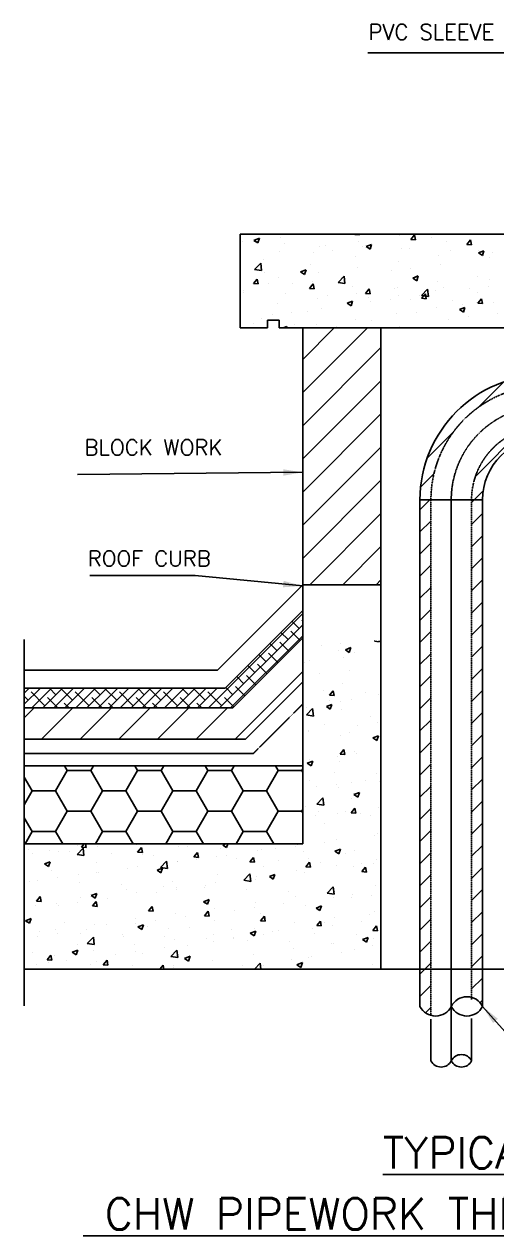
# Model space of a CAD drawing. Header units: millimetres. Extents: x -95178 to 274693, y -2232 to 263302.
# Drawn here: x 219450 to 220961, y 210436 to 214310 of the extents above; entities that cross this region are included whole.
import ezdxf

# ---------------------------------------------------------------- set-up
doc = ezdxf.new("R2010")
doc.units = ezdxf.units.MM
for name, pattern in [('CENTER', [2, 1.25, -0.25, 0.25, -0.25]), ('CONTINUÏUS', [0]), ('DASHED', [0.75, 0.5, -0.25]), ('HIDDEN', [0.375, 0.25, -0.125])]:
    doc.linetypes.add(name, pattern=pattern)
for name, color, linetype in [('1-DIM', 15, 'Continuous'), ('2', 7, 'Continuous'), ('CH-PI-TXT', 7, 'Continuous'), ('M-ARC', 1, 'Continuous'), ('M-CH', 6, 'Continuous'), ('T', 4, 'Continuous')]:
    doc.layers.add(name, color=color, linetype=linetype)
doc.styles.add('ROMANS', font='romans.shx', dxfattribs={"width": 0.8})
doc.styles.get("Standard").update_dxf_attribs({"font": 'arial.ttf'})
doc.dimstyles.new('IMRAN', dxfattribs={"dimscale": 50, "dimtxt": 2.5, "dimasz": 2.5, "dimexe": 0.5, "dimexo": 0.5, "dimgap": 0.5, "dimtad": 0, "dimdec": 0, "dimrnd": 0.5, "dimzin": 9, "dimdsep": 46, "dimtxsty": 'ROMANS', "dimcen": 0, "dimdle": 0.07, "dimclrt": 15, "dimadec": 0, "dimazin": 0, "dimtfac": 1, "dimtdec": 4, "dimtix": 1, "dimtmove": 1, "dimatfit": 3, "dimfxl": 1, "dimtolj": 1, "dimtzin": 0, "dimarcsym": 0})
pattern_1 = [(45, (242087.29, 356245.825), (-35.355339, 35.355339), [])]

# ---------------------------------------------------------------- blocks, each defined once
blk = doc.blocks.new('*X39')
at = {"color": 0}
for p, q in [((151.56, 134.75), (151.63, 134.83)), ((152.16, 134.7), (152.14, 134.83)), ((144.71, 134.18), (144.71, 134.18)), ((146.98, 133.56), (146.98, 133.56)), ((147.21, 134.51), (147.21, 134.51)), ((147.83, 133.67), (148.53, 133.94)), ((147.83, 133.67), (148.33, 133.34)), ((148.33, 133.34), (148.53, 133.94)), ((149.05, 133.3), (149.05, 133.3)), ((151.56, 134.75), (152.16, 134.7)), ((152.32, 133.33), (152.32, 133.33)), ((142.55, 132.03), (142.55, 132.03)), ((143.22, 132.3), (143.22, 132.3)), ((147.6, 132.67), (147.6, 132.67)), ((144.58, 130.57), (144.58, 130.57)), ((148.37, 131.06), (148.37, 131.06)), ((142.43, 128.7), (142.43, 128.7)), ((147.48, 129.34), (147.48, 129.34)), ((145.04, 128.45), (145.04, 128.45)), ((145.74, 127.12), (145.74, 127.12)), ((145.78, 127.86), (146.26, 128.43)), ((145.78, 127.86), (146.38, 127.8)), ((146.38, 127.8), (146.26, 128.43)), ((147.15, 127.11), (147.15, 127.11)), ((148.63, 127.33), (148.63, 127.33)), ((150.38, 128.22), (150.38, 128.22)), ((152.05, 127.95), (152.05, 127.95)), ((142.8, 126.33), (142.8, 126.33)), ((142.85, 125.33), (143.63, 126.14)), ((143.74, 125.19), (143.63, 126.14)), ((145.4, 126.42), (146.1, 126.69)), ((145.4, 126.42), (145.89, 126.09)), ((145.89, 126.09), (146.1, 126.69)), ((147.36, 126.01), (147.36, 126.01)), ((142.85, 125.33), (143.74, 125.19)), ((145.2, 124.13), (145.2, 124.13)), ((149.42, 124.01), (149.42, 124.01)), ((151.03, 125.13), (151.03, 125.13)), ((151.93, 124.34), (151.93, 124.34)), ((143.05, 123.37), (143.05, 123.37)), ((143.11, 123.18), (143.11, 123.18)), ((147.23, 122.68), (147.23, 122.68)), ((148.39, 123.14), (148.39, 123.14)), ((151.36, 122.39), (152.07, 122.66)), ((151.86, 122.06), (152.07, 122.66)), ((147.17, 120.33), (147.65, 120.91)), ((147.76, 120.28), (147.65, 120.91)), ((151.36, 122.39), (151.86, 122.06)), ((142.96, 119.17), (143.66, 119.44)), ((143.19, 119.63), (143.19, 119.63)), ((143.46, 118.83), (143.66, 119.44)), ((146.79, 120.06), (146.79, 120.06)), ((147.11, 119.35), (147.11, 119.35)), ((147.17, 120.33), (147.76, 120.28)), ((149.02, 120.63), (149.02, 120.63)), ((149.3, 120.39), (149.3, 120.39)), ((152.31, 120.1), (152.31, 120.1)), ((142.96, 119.17), (143.46, 118.83)), ((146.44, 118.03), (146.44, 118.03)), ((151.78, 117.81), (151.78, 117.81)), ((143.21, 116.91), (143.21, 116.91)), ((146.67, 116.45), (146.67, 116.45)), ((148.55, 116.69), (148.55, 116.69)), ((150.45, 116.95), (150.45, 116.95)), ((152.19, 116.78), (152.19, 116.78)), ((144.16, 116.12), (144.16, 116.12)), ((144.18, 113.93), (144.96, 114.74)), ((145.07, 113.79), (144.96, 114.74)), ((146.99, 116.03), (146.99, 116.03)), ((148.93, 115.14), (149.63, 115.41)), ((148.93, 115.14), (149.43, 114.81)), ((149.43, 114.81), (149.63, 115.41)), ((142.77, 113.67), (142.77, 113.67)), ((144.18, 113.93), (145.07, 113.79)), ((148.55, 112.81), (149.04, 113.39)), ((148.6, 114.67), (148.6, 114.67)), ((149.15, 112.76), (149.04, 113.39)), ((152.06, 113.45), (152.06, 113.45)), ((144.04, 112.5), (144.04, 112.5)), ((144.45, 112.95), (144.45, 112.95)), ((146.87, 112.7), (146.87, 112.7)), ((147.82, 113), (147.82, 113)), ((148.55, 112.81), (149.15, 112.76)), ((149.79, 112.72), (149.79, 112.72)), ((151, 112.47), (151, 112.47)), ((145.17, 111.47), (145.17, 111.47)), ((151.94, 110.12), (151.94, 110.12)), ((113.61, 108.66), (113.61, 108.66)), ((114.08, 108.43), (114.42, 108.83)), ((114.68, 108.38), (114.59, 108.83)), ((116.11, 108.51), (116.11, 108.51)), ((121.15, 108.74), (121.15, 108.74)), ((126.49, 108.51), (126.49, 108.51)), ((132.13, 108.69), (132.49, 108.83)), ((132.13, 108.69), (132.62, 108.36)), ((132.62, 108.36), (132.78, 108.83)), ((141.4, 108.56), (141.4, 108.56)), ((141.7, 108.73), (141.7, 108.73)), ((145.19, 109.06), (145.19, 109.06)), ((146.75, 109.37), (146.75, 109.37)), ((151.51, 109.89), (151.51, 109.89)), ((107.24, 108.07), (107.24, 108.07)), ((107.78, 107.66), (107.78, 107.66)), ((110, 108.02), (110, 108.02)), ((111.06, 107.87), (111.06, 107.87)), ((112.58, 107.85), (112.58, 107.85)), ((113.49, 107.5), (114.26, 108.31)), ((113.49, 107.5), (114.37, 107.36)), ((114.08, 108.43), (114.68, 108.38)), ((114.37, 107.36), (114.26, 108.31)), ((117.92, 107.62), (117.92, 107.62)), ((121.25, 107.8), (121.73, 108.37)), ((121.25, 107.8), (121.85, 107.75)), ((121.85, 107.75), (121.73, 108.37)), ((121.84, 107.47), (121.84, 107.47)), ((123.26, 107.4), (123.26, 107.4)), ((127.67, 108.47), (127.67, 108.47)), ((128.42, 107.17), (128.91, 107.75)), ((128.42, 107.17), (129.02, 107.12)), ((128.6, 107.17), (128.6, 107.17)), ((129.02, 107.12), (128.91, 107.75)), ((131.37, 107.27), (131.37, 107.27)), ((131.83, 108.29), (131.83, 108.29)), ((132.59, 107.4), (132.59, 107.4)), ((133.93, 106.95), (133.93, 106.95)), ((135.6, 106.55), (136.08, 107.12)), ((136.19, 106.49), (136.08, 107.12)), ((136.56, 108.02), (136.56, 108.02)), ((137.16, 108.06), (137.16, 108.06)), ((138.9, 108.23), (138.9, 108.23)), ((142.5, 107.84), (142.5, 107.84)), ((143.16, 106.97), (143.16, 106.97)), ((146.5, 107.89), (147.2, 108.16)), ((146.5, 107.89), (147, 107.56)), ((147, 107.56), (147.2, 108.16)), ((147.84, 107.61), (147.84, 107.61)), ((148.99, 107.97), (148.99, 107.97)), ((109.35, 106.27), (110.05, 106.54)), ((109.35, 106.27), (109.85, 105.93)), ((109.85, 105.93), (110.05, 106.54)), ((110.18, 105.46), (110.18, 105.46)), ((116.01, 106.47), (116.01, 106.47)), ((119.98, 105.74), (119.98, 105.74)), ((121.18, 105.93), (121.18, 105.93)), ((123.73, 105.47), (124.43, 105.74)), ((123.73, 105.47), (124.22, 105.13)), ((124.16, 105.84), (124.94, 106.65)), ((124.16, 105.84), (125.05, 105.7)), ((124.22, 105.13), (124.43, 105.74)), ((125.05, 105.7), (124.94, 106.65)), ((126.3, 106.57), (126.3, 106.57)), ((126.32, 106.63), (126.32, 106.63)), ((128.8, 106.9), (128.8, 106.9)), ((135.6, 106.55), (136.19, 106.49)), ((137.32, 105.97), (137.32, 105.97)), ((139.27, 106.72), (139.27, 106.72)), ((141.58, 105.4), (141.58, 105.4)), ((142.77, 105.92), (143.25, 106.49)), ((142.77, 105.92), (143.37, 105.87)), ((143.37, 105.87), (143.25, 106.49)), ((144.61, 106.49), (144.61, 106.49)), ((146.63, 106.04), (146.63, 106.04)), ((148.88, 105.95), (148.88, 105.95)), ((149.94, 105.29), (150.42, 105.86)), ((149.95, 106.27), (149.95, 106.27)), ((150.54, 105.24), (150.42, 105.86)), ((151.38, 106.28), (151.38, 106.28)), ((151.82, 106.79), (151.82, 106.79)), ((107.37, 104.08), (107.37, 104.08)), ((108.48, 104.11), (108.48, 104.11)), ((110.94, 104.54), (110.94, 104.54)), ((113.69, 104.91), (113.69, 104.91)), ((113.82, 103.88), (113.82, 103.88)), ((115.99, 105.18), (115.99, 105.18)), ((116.19, 105.24), (116.19, 105.24)), ((125.66, 103.97), (125.66, 103.97)), ((131.25, 103.95), (131.25, 103.95)), ((131.49, 104.97), (131.49, 104.97)), ((134.83, 104.19), (135.61, 105)), ((134.83, 104.19), (135.72, 104.05)), ((135.72, 104.05), (135.61, 105)), ((136.27, 104.29), (136.27, 104.29)), ((136.44, 104.69), (136.44, 104.69)), ((138.1, 104.67), (138.8, 104.94)), ((138.1, 104.67), (138.59, 104.33)), ((138.59, 104.33), (138.8, 104.94)), ((138.77, 104.62), (138.77, 104.62)), ((142.56, 105.12), (142.56, 105.12)), ((149.94, 105.29), (150.54, 105.24)), ((115.32, 102.24), (116.02, 102.51)), ((115.82, 101.91), (116.02, 102.51)), ((119.16, 103.66), (119.16, 103.66)), ((119.83, 102.97), (119.83, 102.97)), ((121.06, 102.6), (121.06, 102.6)), ((123.66, 102.63), (123.66, 102.63)), ((124.5, 103.43), (124.5, 103.43)), ((126.17, 102.96), (126.17, 102.96)), ((126.2, 103.3), (126.2, 103.3)), ((129.84, 103.21), (129.84, 103.21)), ((129.96, 103.46), (129.96, 103.46)), ((135.17, 102.98), (135.17, 102.98)), ((140.51, 102.75), (140.51, 102.75)), ((145.5, 102.53), (146.28, 103.34)), ((145.5, 102.53), (146.39, 102.39)), ((145.85, 102.53), (145.85, 102.53)), ((146.39, 102.39), (146.28, 103.34)), ((146.5, 102.71), (146.5, 102.71)), ((148.75, 102.33), (148.75, 102.33)), ((151.19, 102.3), (151.19, 102.3)), ((151.7, 103.46), (151.7, 103.46)), ((108.17, 100.96), (108.17, 100.96)), ((108.29, 101.53), (108.78, 102.11)), ((108.29, 101.53), (108.89, 101.48)), ((108.89, 101.48), (108.78, 102.11)), ((110.82, 101.21), (110.82, 101.21)), ((111.06, 100.97), (111.06, 100.97)), ((113.56, 101.3), (113.56, 101.3)), ((114, 101.97), (114, 101.97)), ((115.32, 102.24), (115.82, 101.91)), ((115.47, 100.91), (115.95, 101.48)), ((115.47, 100.91), (116.06, 100.85)), ((115.87, 101.85), (115.87, 101.85)), ((116.06, 100.85), (115.95, 101.48)), ((117.35, 101.8), (117.35, 101.8)), ((122.64, 100.28), (123.12, 100.85)), ((123.24, 100.23), (123.12, 100.85)), ((129.69, 101.44), (130.39, 101.71)), ((129.69, 101.44), (130.19, 101.11)), ((130.19, 101.11), (130.39, 101.71)), ((136.32, 101.37), (136.32, 101.37)), ((139.93, 101.17), (139.93, 101.17)), ((141.45, 102.07), (141.45, 102.07)), ((142.74, 101), (142.74, 101)), ((144.07, 100.64), (144.77, 100.91)), ((144.56, 100.3), (144.77, 100.91)), ((146.25, 102), (146.25, 102)), ((148.58, 102), (148.58, 102)), ((106.92, 99.02), (107.62, 99.29)), ((107.42, 98.68), (107.62, 99.29)), ((120.94, 99.27), (120.94, 99.27)), ((122.64, 100.28), (123.24, 100.23)), ((126.07, 99.98), (126.07, 99.98)), ((127.32, 99.51), (127.32, 99.51)), ((129.81, 99.65), (130.29, 100.23)), ((129.81, 99.65), (130.41, 99.6)), ((130.41, 99.6), (130.29, 100.23)), ((131.13, 100.62), (131.13, 100.62)), ((133.64, 100.34), (133.64, 100.34)), ((136.14, 100.67), (136.14, 100.67)), ((136.91, 100), (136.91, 100)), ((136.98, 99.02), (137.47, 99.6)), ((137.58, 98.97), (137.47, 99.6)), ((144.07, 100.64), (144.56, 100.3)), ((146.38, 99.38), (146.38, 99.38)), ((150.97, 99.81), (150.97, 99.81)), ((151.58, 100.13), (151.58, 100.13)), ((106.92, 99.02), (107.42, 98.68)), ((108.64, 97.66), (108.64, 97.66)), ((110.7, 97.88), (110.7, 97.88)), ((111.87, 98.77), (111.87, 98.77)), ((114.72, 97.85), (114.72, 97.85)), ((115.75, 98.52), (115.75, 98.52)), ((117.21, 98.55), (117.21, 98.55)), ((121.03, 98.68), (121.03, 98.68)), ((121.29, 98.22), (121.99, 98.48)), ((121.29, 98.22), (121.79, 97.88)), ((121.79, 97.88), (121.99, 98.48)), ((122.55, 98.32), (122.55, 98.32)), ((123.54, 99.01), (123.54, 99.01)), ((125.25, 98), (125.25, 98)), ((127.89, 98.1), (127.89, 98.1)), ((131.08, 99), (131.08, 99)), ((133.23, 97.87), (133.23, 97.87)), ((135.66, 97.41), (136.36, 97.68)), ((136.16, 97.08), (136.36, 97.68)), ((136.2, 98.04), (136.2, 98.04)), ((136.98, 99.02), (137.58, 98.97)), ((138.56, 97.64), (138.56, 97.64)), ((139.31, 97.81), (139.31, 97.81)), ((141.33, 98.74), (141.33, 98.74)), ((143.62, 98.06), (143.62, 98.06)), ((144.16, 98.4), (144.64, 98.97)), ((144.16, 98.4), (144.75, 98.34)), ((144.75, 98.34), (144.64, 98.97)), ((145.14, 98.81), (145.14, 98.81)), ((146.12, 98.39), (146.12, 98.39)), ((149.91, 98.89), (149.91, 98.89)), ((151.33, 97.77), (151.81, 98.34)), ((151.33, 97.77), (151.93, 97.72)), ((151.93, 97.72), (151.81, 98.34)), ((108.43, 97.02), (108.43, 97.02)), ((110.93, 97.35), (110.93, 97.35)), ((113.98, 97.43), (113.98, 97.43)), ((114.81, 96.1), (115.59, 96.91)), ((114.81, 96.1), (115.7, 95.96)), ((115.7, 95.96), (115.59, 96.91)), ((119.32, 97.2), (119.32, 97.2)), ((119.42, 97), (119.42, 97)), ((124.66, 96.98), (124.66, 96.98)), ((125.95, 96.65), (125.95, 96.65)), ((130, 96.75), (130, 96.75)), ((131, 97.29), (131, 97.29)), ((131.01, 96.4), (131.01, 96.4)), ((133.48, 96.81), (133.48, 96.81)), ((133.51, 96.73), (133.51, 96.73)), ((135.34, 96.53), (135.34, 96.53)), ((135.66, 97.41), (136.16, 97.08)), ((137.3, 97.23), (137.3, 97.23)), ((140.67, 96.3), (140.67, 96.3)), ((143.9, 97.42), (143.9, 97.42)), ((146.01, 96.08), (146.01, 96.08)), ((149.24, 97.19), (149.24, 97.19)), ((150.03, 96.61), (150.73, 96.88)), ((150.03, 96.61), (150.53, 96.28)), ((150.53, 96.28), (150.73, 96.88)), ((151.46, 96.8), (151.46, 96.8)), ((107.75, 95), (107.75, 95)), ((109.68, 94.01), (110.16, 94.59)), ((110.28, 93.96), (110.16, 94.59)), ((110.57, 94.55), (110.57, 94.55)), ((112.89, 94.99), (113.59, 95.26)), ((112.89, 94.99), (113.39, 94.65)), ((113.39, 94.65), (113.59, 95.26)), ((113.58, 96), (113.58, 96)), ((115.62, 95.19), (115.62, 95.19)), ((118.4, 94.74), (118.4, 94.74)), ((120.82, 95.94), (120.82, 95.94)), ((120.91, 95.07), (120.91, 95.07)), ((121.81, 94.8), (121.81, 94.8)), ((124.69, 95.57), (124.69, 95.57)), ((125.48, 94.45), (126.26, 95.26)), ((126.37, 94.31), (126.26, 95.26)), ((127.64, 95.8), (127.64, 95.8)), ((136.08, 94.71), (136.08, 94.71)), ((141.21, 95.41), (141.21, 95.41)), ((146.26, 96.05), (146.26, 96.05)), ((147.28, 94.94), (147.28, 94.94)), ((148.96, 95.31), (148.96, 95.31)), ((151.35, 95.85), (151.35, 95.85)), ((108.3, 93.41), (108.3, 93.41)), ((109.68, 94.01), (110.28, 93.96)), ((109.88, 93.69), (109.88, 93.69)), ((112.09, 93.91), (112.09, 93.91)), ((115.22, 93.46), (115.22, 93.46)), ((115.98, 93.8), (115.98, 93.8)), ((116.85, 93.38), (117.34, 93.96)), ((116.85, 93.38), (117.45, 93.33)), ((117.45, 93.33), (117.34, 93.96)), ((120.56, 93.24), (120.56, 93.24)), ((124.09, 92.83), (124.51, 93.33)), ((124.6, 92.83), (124.51, 93.33)), ((125.48, 94.45), (126.37, 94.31)), ((125.83, 93.32), (125.83, 93.32)), ((125.9, 93.01), (125.9, 93.01)), ((127.26, 94.19), (127.96, 94.46)), ((127.26, 94.19), (127.76, 93.85)), ((127.76, 93.85), (127.96, 94.46)), ((130.88, 93.96), (130.88, 93.96)), ((134.67, 93.28), (134.67, 93.28)), ((136.19, 92.83), (136.93, 93.6)), ((137.02, 92.83), (136.93, 93.6)), ((137.29, 93.31), (137.29, 93.31)), ((140.98, 94.11), (140.98, 94.11)), ((141.63, 93.39), (142.33, 93.66)), ((141.63, 93.39), (142.13, 93.05)), ((142.13, 93.05), (142.33, 93.66)), ((143.13, 94.31), (143.13, 94.31)), ((143.49, 94.44), (143.49, 94.44)), ((151.33, 93.47), (151.33, 93.47))]:
    blk.add_line(p, q, dxfattribs=at)
blk = doc.blocks.new('*X41')
at = {"color": 0}
for p, q in [((136.12, 186.03), (136.82, 186.3)), ((136.12, 186.03), (136.62, 185.7)), ((136.62, 185.7), (136.82, 186.3)), ((139.51, 186.45), (139.51, 186.45)), ((149.02, 186.78), (149.07, 186.83)), ((149.02, 186.78), (149.62, 186.72)), ((149.62, 186.72), (149.6, 186.83)), ((154.74, 186.68), (154.74, 186.68)), ((156.2, 186.15), (156.68, 186.72)), ((156.2, 186.15), (156.8, 186.1)), ((156.33, 186.08), (156.33, 186.08)), ((156.8, 186.1), (156.68, 186.72)), ((158.83, 186.41), (158.83, 186.41)), ((160.83, 185.95), (160.83, 185.95)), ((163.37, 185.52), (163.85, 186.1)), ((163.97, 185.47), (163.85, 186.1)), ((175.13, 186.15), (175.13, 186.15)), ((180.18, 186.79), (180.18, 186.79)), ((185.2, 186.28), (185.2, 186.28)), ((187.67, 186.83), (188.13, 186.52)), ((188.13, 186.52), (188.24, 186.83)), ((188.26, 185.43), (189.04, 186.24)), ((189.15, 185.29), (189.04, 186.24)), ((195.41, 185.99), (195.41, 185.99)), ((200.63, 186.31), (200.63, 186.31)), ((202.01, 186.06), (202.71, 186.33)), ((202.01, 186.06), (202.5, 185.72)), ((202.5, 185.72), (202.71, 186.33)), ((134.64, 185.88), (134.64, 185.88)), ((139.36, 184.59), (139.36, 184.59)), ((139.98, 185.65), (139.98, 185.65)), ((143.72, 184.42), (143.72, 184.42)), ((144.49, 185.29), (144.49, 185.29)), ((145.32, 185.43), (145.32, 185.43)), ((146.22, 184.75), (146.22, 184.75)), ((149.54, 185.93), (149.54, 185.93)), ((150.01, 185.25), (150.01, 185.25)), ((150.49, 185.23), (151.19, 185.5)), ((150.49, 185.23), (150.99, 184.9)), ((150.65, 185.2), (150.65, 185.2)), ((150.99, 184.9), (151.19, 185.5)), ((155, 184.95), (155, 184.95)), ((155.99, 184.98), (155.99, 184.98)), ((161.33, 184.75), (161.33, 184.75)), ((163.37, 185.52), (163.97, 185.47)), ((164.8, 184.7), (164.8, 184.7)), ((164.86, 184.43), (165.56, 184.7)), ((164.86, 184.43), (165.36, 184.1)), ((165.36, 184.1), (165.56, 184.7)), ((166.67, 184.52), (166.67, 184.52)), ((170, 185.45), (170, 185.45)), ((170.54, 184.89), (171.02, 185.47)), ((170.54, 184.89), (171.14, 184.84)), ((171.14, 184.84), (171.02, 185.47)), ((172.59, 184.62), (172.59, 184.62)), ((177.72, 184.27), (178.2, 184.84)), ((178.31, 184.21), (178.2, 184.84)), ((178.91, 185.45), (178.91, 185.45)), ((181.41, 185.78), (181.41, 185.78)), ((188.26, 185.43), (189.15, 185.29)), ((189.58, 184.99), (189.58, 184.99)), ((190.39, 184.92), (190.39, 184.92)), ((195.44, 185.56), (195.44, 185.56)), ((198.93, 183.77), (199.71, 184.58)), ((199.82, 183.63), (199.71, 184.58)), ((201.49, 184.83), (201.49, 184.83)), ((203.64, 184.8), (203.64, 184.8)), ((203.99, 185.16), (203.99, 185.16)), ((136.22, 182.31), (137, 183.12)), ((137.11, 182.17), (137, 183.12)), ((137.41, 183.59), (137.41, 183.59)), ((143.33, 182.95), (143.33, 182.95)), ((149.17, 183.95), (149.17, 183.95)), ((154.62, 183.35), (154.62, 183.35)), ((159.75, 184.06), (159.75, 184.06)), ((159.99, 182.96), (159.99, 182.96)), ((166.3, 183.79), (166.3, 183.79)), ((168.81, 184.12), (168.81, 184.12)), ((172.01, 184.3), (172.01, 184.3)), ((177.35, 184.07), (177.35, 184.07)), ((177.72, 184.27), (178.31, 184.21)), ((177.91, 182.99), (177.91, 182.99)), ((179.23, 183.63), (179.93, 183.9)), ((179.23, 183.63), (179.73, 183.3)), ((179.73, 183.3), (179.93, 183.9)), ((180.06, 183.46), (180.06, 183.46)), ((182.68, 183.85), (182.68, 183.85)), ((183.74, 183.99), (183.74, 183.99)), ((184.89, 183.64), (185.37, 184.21)), ((184.89, 183.64), (185.49, 183.59)), ((185.25, 184.21), (185.25, 184.21)), ((185.49, 183.59), (185.37, 184.21)), ((188.02, 183.62), (188.02, 183.62)), ((188.88, 183.17), (188.88, 183.17)), ((191.39, 183.5), (191.39, 183.5)), ((192.06, 183.01), (192.54, 183.59)), ((192.06, 183.01), (192.66, 182.96)), ((192.66, 182.96), (192.54, 183.59)), ((193.36, 183.4), (193.36, 183.4)), ((193.6, 182.83), (194.3, 183.1)), ((194.1, 182.5), (194.3, 183.1)), ((195.18, 184), (195.18, 184)), ((197.8, 183.79), (197.8, 183.79)), ((198.7, 183.17), (198.7, 183.17)), ((198.93, 183.77), (199.82, 183.63)), ((199.23, 182.38), (199.72, 182.96)), ((199.83, 182.33), (199.72, 182.96)), ((200.51, 182.98), (200.51, 182.98)), ((204.04, 182.95), (204.04, 182.95)), ((205.65, 183.68), (205.65, 183.68)), ((136.22, 182.31), (137.11, 182.17)), ((137.5, 181.95), (137.5, 181.95)), ((142.09, 182.01), (142.79, 182.28)), ((142.09, 182.01), (142.58, 181.67)), ((142.59, 181.67), (142.79, 182.28)), ((144.37, 181.96), (144.37, 181.96)), ((146.89, 180.65), (147.67, 181.46)), ((147.38, 181.3), (147.38, 181.3)), ((147.78, 180.51), (147.67, 181.46)), ((149.42, 182.6), (149.42, 182.6)), ((153.7, 182.13), (153.7, 182.13)), ((156.2, 182.46), (156.2, 182.46)), ((156.46, 181.21), (157.16, 181.48)), ((156.96, 180.87), (157.16, 181.48)), ((164.68, 181.37), (164.68, 181.37)), ((169.87, 182.12), (169.87, 182.12)), ((172.08, 181.99), (172.08, 181.99)), ((175.01, 182.82), (175.01, 182.82)), ((176.28, 181.51), (176.28, 181.51)), ((178.78, 181.84), (178.78, 181.84)), ((182.57, 182.34), (182.57, 182.34)), ((186.14, 181.79), (186.14, 181.79)), ((190.27, 181.59), (190.27, 181.59)), ((191.97, 182.79), (191.97, 182.79)), ((193.6, 182.83), (194.1, 182.5)), ((195.32, 182.23), (195.32, 182.23)), ((199.23, 182.38), (199.83, 182.33)), ((205.15, 181.71), (205.15, 181.71)), ((206.41, 181.76), (206.89, 182.33)), ((206.41, 181.76), (207, 181.7)), ((207, 181.7), (206.89, 182.33)), ((136.07, 180.51), (136.55, 181.08)), ((136.07, 180.51), (136.66, 180.46)), ((136.66, 180.46), (136.55, 181.08)), ((138.03, 180.54), (138.03, 180.54)), ((139.24, 181.26), (139.24, 181.26)), ((141.09, 180.47), (141.09, 180.47)), ((143.24, 179.88), (143.72, 180.46)), ((143.24, 179.88), (143.84, 179.83)), ((143.37, 180.32), (143.37, 180.32)), ((143.59, 180.8), (143.59, 180.8)), ((143.84, 179.83), (143.72, 180.46)), ((146.89, 180.65), (147.78, 180.51)), ((148.71, 180.09), (148.71, 180.09)), ((150.41, 179.25), (150.89, 179.83)), ((151.01, 179.2), (150.89, 179.83)), ((154.05, 179.87), (154.05, 179.87)), ((154.5, 180.03), (154.5, 180.03)), ((156.46, 181.21), (156.96, 180.87)), ((157.57, 179), (158.35, 179.81)), ((158.46, 178.86), (158.35, 179.81)), ((159.63, 180.73), (159.63, 180.73)), ((160.42, 179.98), (160.42, 179.98)), ((163.67, 179.85), (163.67, 179.85)), ((166.18, 180.18), (166.18, 180.18)), ((166.25, 180.99), (166.25, 180.99)), ((169.96, 180.68), (169.96, 180.68)), ((170.83, 180.41), (171.53, 180.68)), ((170.83, 180.41), (171.33, 180.07)), ((171.33, 180.07), (171.53, 180.68)), ((174.48, 179.79), (174.48, 179.79)), ((179.94, 180.13), (179.94, 180.13)), ((180.31, 180.79), (180.31, 180.79)), ((185.13, 180.88), (185.13, 180.88)), ((185.2, 179.61), (185.9, 179.87)), ((185.7, 179.27), (185.9, 179.87)), ((192.54, 180.05), (192.54, 180.05)), ((198.86, 180.88), (198.86, 180.88)), ((201.36, 181.21), (201.36, 181.21)), ((201.62, 180.3), (201.62, 180.3)), ((205.52, 180.35), (205.52, 180.35)), ((134.38, 179.05), (134.39, 179.05)), ((134.38, 179.02), (134.39, 179.05)), ((134.77, 179.64), (134.77, 179.64)), ((134.8, 179.42), (134.8, 179.42)), ((140.14, 179.2), (140.14, 179.2)), ((144.25, 178.64), (144.25, 178.64)), ((145.48, 178.97), (145.48, 178.97)), ((148.06, 177.98), (148.76, 178.25)), ((148.55, 177.65), (148.76, 178.25)), ((149.3, 179.28), (149.3, 179.28)), ((150.41, 179.25), (151.01, 179.2)), ((150.82, 178.75), (150.82, 178.75)), ((153.57, 178.52), (153.57, 178.52)), ((154.58, 178.98), (154.58, 178.98)), ((156.15, 178.52), (156.15, 178.52)), ((157.36, 179.02), (157.36, 179.02)), ((157.57, 179), (158.46, 178.86)), ((157.58, 178.63), (158.07, 179.2)), ((157.58, 178.63), (158.18, 178.57)), ((158.18, 178.57), (158.07, 179.2)), ((159.38, 179.64), (159.38, 179.64)), ((161.49, 178.3), (161.49, 178.3)), ((164.72, 179.41), (164.72, 179.41)), ((164.76, 178), (165.24, 178.57)), ((165.36, 177.95), (165.24, 178.57)), ((168.64, 178.79), (168.64, 178.79)), ((169.75, 178.79), (169.75, 178.79)), ((170.06, 179.19), (170.06, 179.19)), ((174.89, 179.49), (174.89, 179.49)), ((175.4, 178.96), (175.4, 178.96)), ((179.94, 178.39), (179.94, 178.39)), ((180.74, 178.74), (180.74, 178.74)), ((185.2, 179.61), (185.7, 179.27)), ((186.07, 178.51), (186.07, 178.51)), ((186.25, 179.23), (186.25, 179.23)), ((188.76, 179.55), (188.76, 179.55)), ((189.96, 178.29), (189.96, 178.29)), ((190.15, 178.26), (190.15, 178.26)), ((191.41, 178.29), (191.41, 178.29)), ((195.2, 178.9), (195.2, 178.9)), ((195.79, 179.29), (195.79, 179.29)), ((199.57, 178.8), (200.27, 179.07)), ((199.57, 178.8), (200.07, 178.47)), ((200.07, 178.47), (200.27, 179.07)), ((200.39, 179.65), (200.39, 179.65)), ((139.12, 177.93), (139.12, 177.93)), ((140.96, 176.86), (140.96, 176.86)), ((142.92, 176.98), (142.92, 176.98)), ((144.75, 177.36), (144.75, 177.36)), ((148.06, 177.98), (148.55, 177.65)), ((148.75, 177.98), (148.75, 177.98)), ((151.07, 178.19), (151.07, 178.19)), ((154.37, 176.7), (154.37, 176.7)), ((156.98, 176.79), (156.98, 176.79)), ((159.51, 177.4), (159.51, 177.4)), ((162.43, 177.18), (163.13, 177.45)), ((162.43, 177.18), (162.93, 176.85)), ((162.81, 177.79), (162.81, 177.79)), ((162.93, 176.85), (163.13, 177.45)), ((164.56, 178.04), (164.56, 178.04)), ((164.76, 178), (165.36, 177.95)), ((166.83, 178.07), (166.83, 178.07)), ((167.33, 176.73), (167.33, 176.73)), ((168.24, 177.34), (169.02, 178.15)), ((168.24, 177.34), (169.13, 177.2)), ((169.13, 177.2), (169.02, 178.15)), ((171.93, 177.37), (172.41, 177.95)), ((171.93, 177.37), (172.53, 177.32)), ((172.17, 177.85), (172.17, 177.85)), ((172.53, 177.32), (172.41, 177.95)), ((173.65, 177.57), (173.65, 177.57)), ((176.15, 177.9), (176.15, 177.9)), ((177.51, 177.62), (177.51, 177.62)), ((179.1, 176.74), (179.58, 177.32)), ((179.1, 176.74), (179.7, 176.69)), ((179.7, 176.69), (179.58, 177.32)), ((179.82, 176.81), (179.82, 176.81)), ((182.84, 177.39), (182.84, 177.39)), ((184.13, 177.29), (184.13, 177.29)), ((185.01, 177.56), (185.01, 177.56)), ((186.28, 176.12), (186.76, 176.69)), ((186.87, 176.06), (186.76, 176.69)), ((188.18, 177.17), (188.18, 177.17)), ((193.52, 176.94), (193.52, 176.94)), ((196.23, 176.94), (196.23, 176.94)), ((196.75, 178.06), (196.75, 178.06)), ((198.73, 177.27), (198.73, 177.27)), ((198.86, 176.72), (198.86, 176.72)), ((202.09, 177.84), (202.09, 177.84)), ((202.52, 177.77), (202.52, 177.77)), ((205.4, 177.02), (205.4, 177.02)), ((136.04, 175.46), (136.04, 175.46)), ((137.09, 175.98), (137.09, 175.98)), ((138.46, 176.53), (138.46, 176.53)), ((141.38, 175.23), (141.38, 175.23)), ((144.13, 175.31), (144.13, 175.31)), ((149.18, 175.95), (149.18, 175.95)), ((151.15, 175.79), (151.15, 175.79)), ((161.04, 175.91), (161.04, 175.91)), ((163.54, 176.24), (163.54, 176.24)), ((169.63, 175.46), (169.63, 175.46)), ((172.46, 175.29), (172.46, 175.29)), ((174.77, 176.17), (174.77, 176.17)), ((176.8, 176.38), (177.5, 176.65)), ((176.8, 176.38), (177.3, 176.04)), ((177.3, 176.04), (177.5, 176.65)), ((178.29, 176.29), (178.29, 176.29)), ((178.91, 175.69), (179.69, 176.5)), ((178.91, 175.69), (179.8, 175.55)), ((179.8, 175.55), (179.69, 176.5)), ((183.62, 175.28), (183.62, 175.28)), ((186.13, 175.61), (186.13, 175.61)), ((186.28, 176.12), (186.87, 176.06)), ((189.91, 176.11), (189.91, 176.11)), ((191.17, 175.58), (191.87, 175.85)), ((191.17, 175.58), (191.67, 175.24)), ((191.67, 175.24), (191.87, 175.85)), ((193.45, 175.49), (193.93, 176.06)), ((193.45, 175.49), (194.05, 175.44)), ((194.05, 175.44), (193.93, 176.06)), ((195.07, 175.57), (195.07, 175.57)), ((200.27, 176.32), (200.27, 176.32)), ((200.62, 174.86), (201.1, 175.44)), ((201.21, 174.83), (201.1, 175.44)), ((204.2, 176.49), (204.2, 176.49)), ((207.04, 175.33), (207.04, 175.33)), ((139.85, 174.83), (140.35, 175.03)), ((140.29, 174.83), (140.35, 175.03)), ((146.72, 175.01), (146.72, 175.01)), ((154.73, 175.07), (154.73, 175.07)), ((190.02, 174.93), (190.02, 174.93)), ((190.35, 174.83), (190.36, 174.84)), ((190.36, 174.83), (190.36, 174.84)), ((200.62, 174.86), (200.97, 174.83)), ((205.68, 174.83), (206.24, 175.05)), ((206.17, 174.83), (206.24, 175.05))]:
    blk.add_line(p, q, dxfattribs=at)

msp = doc.modelspace()

# ---------------------------------------------------------------- hatches: boundary and pattern name
at = {"layer": '1-DIM'}
h = msp.add_hatch(dxfattribs=at)
h.set_pattern_fill('ANSI31', color=256, scale=600, style=0)
h.set_pattern_definition([(45, (196658.74, 281833.24), (-53.03301, 53.03301), [])])
h.paths.add_polyline_path([(221515.548, 212517.444), (221765.548, 212517.444), (221765.548, 212964.382), (221515.548, 212964.382)])
h.paths.add_polyline_path([(220340.548, 212517.444), (220590.548, 212517.444), (220590.548, 213338.393), (220340.548, 213338.393)])
h = msp.add_hatch(dxfattribs=at)
h.set_pattern_fill('ANSI38', color=11, scale=200, style=0)
h.set_pattern_definition([(45, (197082.538, 281833.243), (-17.6776695, 17.6776695), []), (135, (197082.538, 281833.243), (-53.033009, 17.6776695), [62.5, -37.5])])
h.paths.add_polyline_path([(220340.548, 212347.738), (220340.548, 212434.809), (220092.299, 212186.559), (219449.537, 212186.559), (219449.537, 212123.559), (220116.369, 212123.559)])
h = msp.add_hatch(dxfattribs=at)
h.set_pattern_fill('ANSI31', color=11, scale=700, style=0)
h.set_pattern_definition([(45, (242087.29, 356245.825), (-61.871843, 61.871843), [])])
h.paths.add_polyline_path([(219449.537, 212123.559), (219449.537, 212023.559), (220157.79, 212023.559), (220340.548, 212206.317), (220340.548, 212347.738), (220116.369, 212123.559)])
h = msp.add_hatch(dxfattribs=at)
h.set_pattern_fill('HONEY', color=256, scale=600, style=0)
h.set_pattern_definition([(0, (242087.29, 356245.825), (112.5, 64.951905), [75, -150]), (120, (242087.29, 356245.825), (-112.5, 64.951905), [75, -150]), (60, (242087.29, 356245.825), (2e-07, 129.90381), [-150, 75])])
h.paths.add_polyline_path([(220340.548, 211938.393), (219449.537, 211938.393), (219449.537, 211688.393), (220340.548, 211688.393)])
at = {"layer": 'M-CH'}
h = msp.add_hatch(dxfattribs=at)
h.set_pattern_fill('ANSI31', color=11, scale=400, style=0)
h.set_pattern_definition(pattern_1)
h.paths.add_polyline_path([(221115.548, 213153.393), (221115.548, 213188.393, 0.41421356), (220715.548, 212788.393), (220750.548, 212788.393, -0.41421356)])
h.paths.add_polyline_path([(220880.548, 212788.393), (220915.548, 212788.393, -0.41421356), (221115.548, 212988.393), (221115.548, 213023.393, 0.41421356)], flags=17)
h = msp.add_hatch(dxfattribs=at)
h.set_pattern_fill('ANSI31', color=11, scale=400, style=0)
h.set_pattern_definition(pattern_1)
h.paths.add_polyline_path([(220750.548, 212788.393), (220715.548, 212788.393), (220715.548, 211288.393), (220750.548, 211288.393)])
h.paths.add_polyline_path([(220915.548, 212788.393), (220880.548, 212788.393), (220880.548, 211288.393), (220915.548, 211288.393)])
h.paths.add_polyline_path([(220750.548, 211288.393), (220715.548, 211288.393), (220715.548, 211169.132, 0.21159823), (220750.548, 211140.335)])
h.paths.add_polyline_path([(220915.548, 211288.393), (220880.548, 211288.393), (220880.548, 211197.929, -0.21159823), (220915.548, 211169.132)])

# ---------------------------------------------------------------- linework, layer by layer
at = {"color": 2}
for p, q in [((220140.548, 213638.393), (221965.548, 213638.393)), ((220140.548, 213638.393), (220140.548, 213338.393)), ((220140.548, 213338.393), (220228.048, 213338.393)), ((220228.048, 213363.393), (220228.048, 213338.393)), ((220228.048, 213363.393), (220265.548, 213363.393)), ((220265.548, 213363.393), (220265.548, 213338.393)), ((220265.548, 213338.393), (221840.548, 213338.393)), ((220340.548, 213338.393), (220340.548, 211688.393)), ((220590.548, 213338.393), (220590.548, 211288.393)), ((220340.548, 212517.444), (220590.548, 212517.444)), ((219449.537, 211688.393), (220340.548, 211688.393)), ((219449.537, 211288.393), (222656.954, 211288.393))]:
    msp.add_line(p, q, dxfattribs=at)
at = {"color": 1, "linetype": 'HIDDEN'}
for p, q in [((220750.548, 212788.393), (220750.548, 211139.122)), ((220880.548, 212788.393), (220880.548, 211190.925))]:
    msp.add_line(p, q, dxfattribs=at)
at = {"color": 1, "linetype": 'CENTER'}
msp.add_line((220815.548, 212788.393), (220815.548, 210994.961), dxfattribs=at)
msp.add_line((219449.537, 212342.018), (219449.537, 211170.294))
at = {"color": 7, "linetype": 'Continuous'}
for p, q in [((220880.548, 211130.025), (220880.548, 210994.961)), ((220750.548, 211128.125), (220750.548, 210994.961))]:
    msp.add_line(p, q, dxfattribs=at)
at = {"color": 1, "linetype": 'HIDDEN'}
for radius in [365, 235]:
    msp.add_arc((221115.548, 212788.393), radius, 90, 180, dxfattribs=at)
at = {"color": 1, "linetype": 'CENTER'}
msp.add_arc((221115.548, 212788.393), 300, 90, 180, dxfattribs=at)
at = {"color": 7, "linetype": 'Continuous'}
for centre, start, end in [((220848.048, 210978.644), 26.658393, 153.341607), ((220783.048, 211011.277), 206.658393, 333.341607), ((220848.048, 211011.277), 206.658393, 333.341607)]:
    msp.add_arc(centre, 36.366, start, end, dxfattribs=at)
at = {"layer": '1-DIM'}
for p, q in [((220340.548, 212517.444), (220067.363, 212244.259)), ((220340.548, 212434.809), (220092.299, 212186.559))]:
    msp.add_line(p, q, dxfattribs=at)
at = {"layer": '2', "color": 7, "linetype": 'Continuous'}
for p, q in [((220340.548, 212347.738), (220116.369, 212123.559)), ((220340.548, 212206.317), (220157.79, 212023.559)), ((220116.369, 212123.559), (219449.537, 212123.559)), ((220157.79, 212023.559), (219449.537, 212023.559))]:
    msp.add_line(p, q, dxfattribs=at)
at = {"layer": '2', "color": 6, "linetype": 'DASHED'}
for p, q in [((220340.548, 212135.606), (220182.301, 211977.359)), ((220182.301, 211977.359), (219449.537, 211977.359))]:
    msp.add_line(p, q, dxfattribs=at)
at = {"layer": '2', "color": 1, "linetype": 'CONTINUÏUS'}
msp.add_line((219449.537, 211938.393), (220340.548, 211938.393), dxfattribs=at)
at = {"layer": 'M-ARC', "color": 15}
for p, q in [((220067.363, 212244.259), (219449.537, 212244.259)), ((220092.299, 212186.559), (219449.537, 212186.559))]:
    msp.add_line(p, q, dxfattribs=at)
at = {"layer": 'T', "color": 4}
for p, q in [((220715.548, 212788.393), (220715.548, 211169.132)), ((220715.548, 212788.393), (220915.548, 212788.393)), ((220915.548, 212788.393), (220915.548, 211169.132))]:
    msp.add_line(p, q, dxfattribs=at)
for centre, radius, start, end in [((221115.548, 212788.393), 400, 90, 180), ((221115.548, 212788.393), 200, 90, 180), ((220765.548, 211194.234), 55.947, 206.658393, 333.341607), ((220865.548, 211144.03), 55.947, 26.658393, 153.341607), ((220865.548, 211194.234), 55.947, 206.658393, 333.341607)]:
    msp.add_arc(centre, radius, start, end, dxfattribs=at)

# ---------------------------------------------------------------- block references
at = {"layer": '1-DIM', "xscale": 25, "yscale": 25, "zscale": 25}
for name in ['*X41', '*X39']:
    msp.add_blockref(name, (216781.153, 208967.605), dxfattribs=at)

# ---------------------------------------------------------------- texts
at = {"layer": 'CH-PI-TXT', "color": 7, "style": 'ROMANS'}
for s, p in [('PVC SLEEVE ', (220550.592, 214259.506)), ('BLOCK WORK', (219642.393, 212931.335)), ('ROOF CURB', (219652.526, 212576.195))]:
    msp.add_text(s, height=50, dxfattribs=at).set_placement(p)
at = {"layer": 'CH-PI-TXT', "color": 4, "style": 'ROMANS'}
for s, p in [('%%uTYPICAL DETAIL', (220596.512, 210650.979)), ("%%u CHW PIPEWORK THRO' PENTHOUSE WALL", (219638.362, 210455.579))]:
    msp.add_text(s, height=100, dxfattribs=at).set_placement(p)

# ---------------------------------------------------------------- leaders
at = {"layer": '1-DIM'}
for points, override in [([(221640.548, 213238.393), (221522.938, 214217.525), (220548.938, 214217.525)], {"dimscale": 25, "dimdec": 4, "dimtxsty": 'Standard', "dimclrt": 50, "dimtfac": 100}), ([(220340.548, 212876.715), (219619.692, 212870.225)], {"dimscale": 25, "dimclrt": 50, "dimtfac": 25}), ([(220340.548, 212513.393), (219996.092, 212546.425), (219659.792, 212546.425)], {"dimscale": 25, "dimclrt": 50, "dimtfac": 25}), ([(220915.548, 211169.132), (221157.738, 210896.825), (222712.238, 210896.825)], {"dimscale": 25, "dimdec": 4, "dimtxsty": 'Standard', "dimclrt": 50, "dimtfac": 100})]:
    msp.add_leader(points, dimstyle='IMRAN', override=override, dxfattribs=at)

doc.saveas('drawing.dxf')
